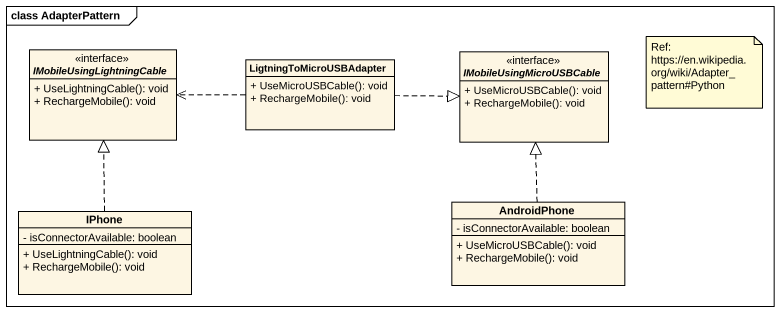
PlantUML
@startuml
mainframe class AdapterPattern
hide circle
hide empty members
skinparam classAttributeIconSize 0
interface IMobileUsingLightningCable {
  + UseLightningCable(): void
  + RechargeMobile(): void
}
class LigtningToMicroUSBAdapter {
  + UseMicroUSBCable(): void
  + RechargeMobile(): void
}
interface IMobileUsingMicroUSBCable {
  + UseMicroUSBCable(): void
  + RechargeMobile(): void
}
class AndroidPhone {
  - isConnectorAvailable: boolean
  + UseMicroUSBCable(): void
  + RechargeMobile(): void
}
class IPhone {
  - isConnectorAvailable: boolean
  + UseLightningCable(): void
  + RechargeMobile(): void
}
LigtningToMicroUSBAdapter .left.> IMobileUsingLightningCable
LigtningToMicroUSBAdapter .right.|> IMobileUsingMicroUSBCable
AndroidPhone .up.|> IMobileUsingMicroUSBCable
IPhone .up.|> IMobileUsingLightningCable
note as N1
  Ref:
  https://en.wikipedia.org/wiki/Adapter_pattern#Python
end note
@enduml
